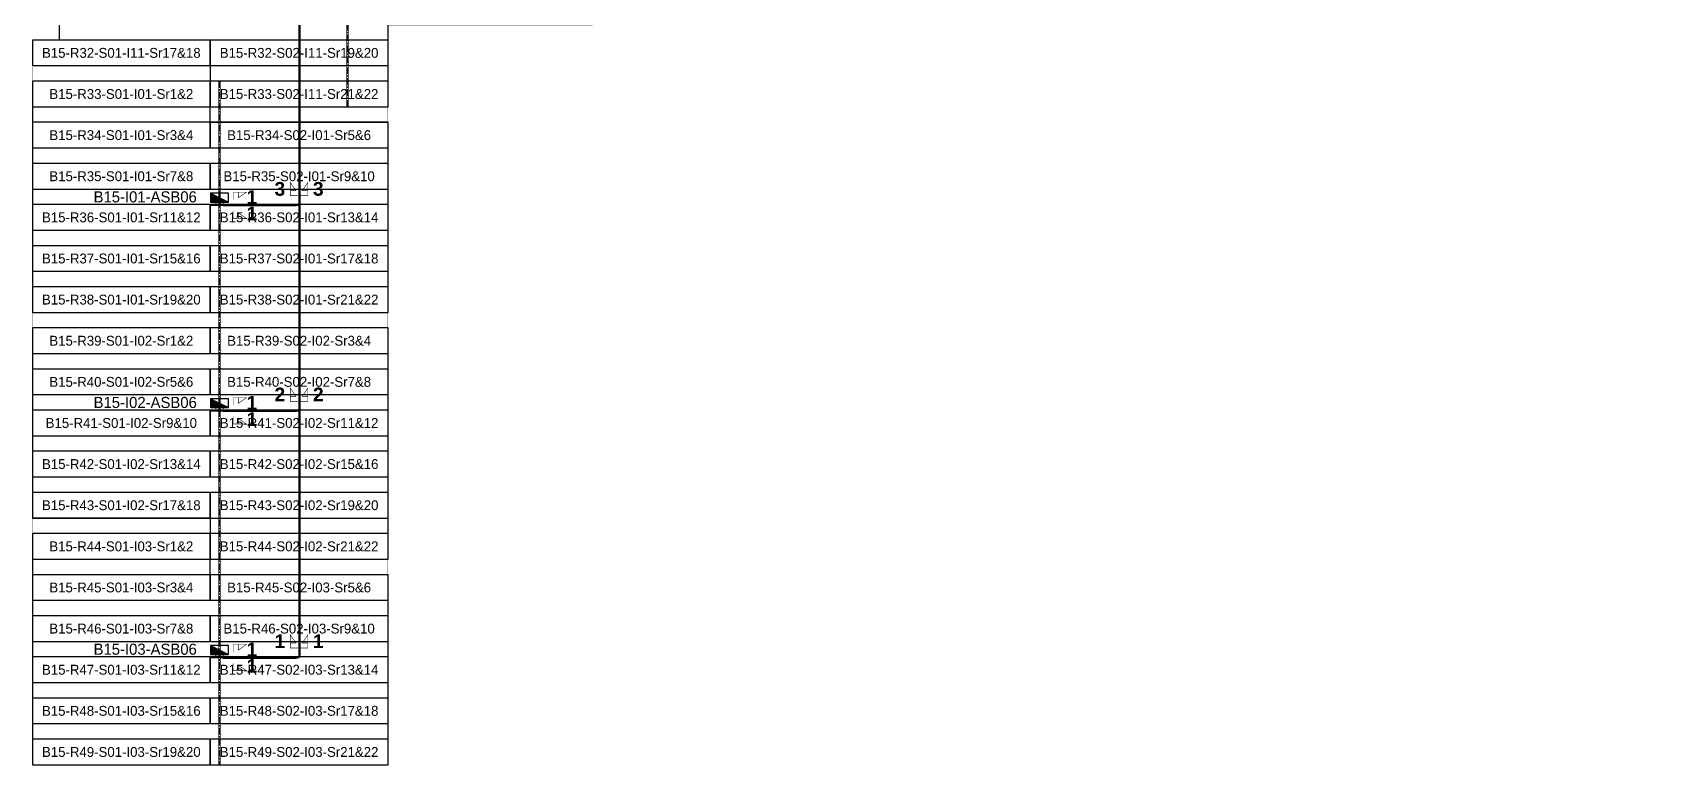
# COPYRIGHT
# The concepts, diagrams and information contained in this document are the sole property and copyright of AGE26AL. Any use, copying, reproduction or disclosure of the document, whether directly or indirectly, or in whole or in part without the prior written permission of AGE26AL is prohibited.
# Model space of a CAD drawing. Header units: metres. Extents: x 531263 to 531754, y 2674954 to 2675327.
# Drawn here: x 531263.4 to 531559.8, y 2674954.2 to 2675087.9 of the extents above; entities that cross this region are included whole.
import ezdxf
from ezdxf.enums import TextEntityAlignment as Align

# ---------------------------------------------------------------- set-up
doc = ezdxf.new("R2010")
doc.units = ezdxf.units.M
doc.header["$MEASUREMENT"] = 0
doc.linetypes.add('CENTER', pattern=[2, 1.25, -0.25, 0.25, -0.25])
doc.layers.add('Boundary-12.5 MW Block', color=6, linetype='Continuous', lineweight=9)
doc.layers.add('PILE', color=1, linetype='Continuous', lineweight=15)
for name, color, linetype in [('DC Trench BL-15', 114, 'Continuous'), ('E-Inverter Grouping', 2, 'Continuous'), ('Inverter Block-15', 7, 'Continuous'), ('LT Cable(AG) INV to LT Panel BL-15', 2, 'Continuous'), ('Messenger Wire Block-14 (Master Path)', 30, 'Continuous'), ('Messenger Wire Block-14 (MW Path)', 191, 'Continuous'), ('MMS Table Block-15', 8, 'Continuous'), ('Plan Line - DC', 40, 'Continuous'), ('Section Marking BL-15', 2, 'Continuous')]:
    doc.layers.add(name, color=color, linetype=linetype)
doc.styles.add('BoldTextStyle', font='arialbd.ttf')
doc.styles.get("Standard").update_dxf_attribs({"font": 'Adani Regular.ttf'})

# ---------------------------------------------------------------- blocks, each defined once
blk = doc.blocks.new('MMS Table (32.292 x 4.788)')
at = {"color": 0}
blk.add_lwpolyline([(0, -0.002), (0, 4.786), (32.292, 4.786), (32.292, -0.002)], close=True, dxfattribs=at)
at = {"color": 7}
blk.add_attdef('ID1', text='', height=1.8, dxfattribs=at).set_placement((16.146, 2.392), align=Align.MIDDLE_CENTER)
blk = doc.blocks.new('Inverter Block')
h = blk.add_hatch(color=0)
h.dxf.hatch_style = 1
h.paths.add_polyline_path([(-1.46, 2.27), (-1.46, 0.85), (1.46, 0.85)])
at = {"color": 0}
blk.add_lwpolyline([(1.46, 2.27), (-1.46, 2.27), (-1.46, 0.85), (1.46, 0.85)], close=True, dxfattribs=at)
blk.add_lwpolyline([(-1.46, 2.27), (1.46, 0.85)], dxfattribs=at)
at = {"layer": 'PILE'}
for centre in [(-0.61, 0.85), (0.61, 0.85)]:
    blk.add_circle(centre, 0.156, dxfattribs=at)
at = {"color": 7}
blk.add_attdef('ID', (-1.46, 3.01), '', height=1.8, dxfattribs=at)

msp = doc.modelspace()

# ---------------------------------------------------------------- linework, layer by layer
at = {"layer": 'Boundary-12.5 MW Block', "const_width": 0.05}
msp.add_lwpolyline([(531268.32, 2675326.58), (531754.1, 2675326.58), (531754.1, 2675089.29), (531328.1, 2675089.29), (531328.1, 2674954.29), (531263.42, 2674954.29), (531263.42, 2675086.58), (531268.32, 2675086.58)], close=True, dxfattribs=at)
at = {"layer": 'DC Trench BL-15', "color": 40, "const_width": 0.15}
msp.add_lwpolyline([(531320.92, 2675094.38, -0.414214), (531321.82, 2675095.28), (531333.69, 2675095.28, -0.414214), (531334.59, 2675094.38), (531334.59, 2675089.29), (531334.89, 2675089.29), (531334.89, 2675161.58), (531334.59, 2675161.58), (531334.59, 2675096.48, -0.414214), (531333.69, 2675095.58), (531321.52, 2675095.58, 0.414214), (531320.62, 2675094.68), (531320.62, 2675074.29), (531320.92, 2675074.29)], format="xyb", close=True, dxfattribs=at)
msp.add_lwpolyline([(531320.92, 2675094.38, -0.414214), (531321.82, 2675095.28), (531333.69, 2675095.28, -0.414214), (531334.59, 2675094.38), (531334.59, 2675089.29), (531334.89, 2675089.29), (531334.89, 2675161.58), (531334.59, 2675161.58), (531334.59, 2675096.48, -0.414214), (531333.69, 2675095.58), (531321.52, 2675095.58, 0.414214), (531320.62, 2675094.68), (531320.62, 2675074.29), (531320.92, 2675074.29)], format="xyb", close=True, dxfattribs=at)
msp.add_lwpolyline([(531297.59, 2675079.08), (531297.3, 2675079.08), (531297.3, 2674954.29), (531297.59, 2674954.29)], close=True, dxfattribs=at)
msp.add_lwpolyline([(531297.59, 2675079.08), (531297.3, 2675079.08), (531297.3, 2674954.29), (531297.59, 2674954.29)], close=True, dxfattribs=at)
at = {"layer": 'E-Inverter Grouping'}
for points in [[(531295.81, 2675081.79), (531263.42, 2675081.79), (531263.42, 2675086.58), (531268.32, 2675086.58), (531268.32, 2675101.58), (531300.71, 2675101.58), (531300.71, 2675109.08), (531365.39, 2675109.08), (531365.39, 2675089.29), (531328.1, 2675089.29), (531328.1, 2675074.29), (531295.81, 2675074.29)], [(531295.71, 2675071.57), (531328.1, 2675071.57), (531328.1, 2675036.79), (531263.42, 2675036.79), (531263.42, 2675079.07), (531295.71, 2675079.07)], [(531328.1, 2674991.79), (531295.81, 2674991.79), (531295.81, 2674999.29), (531263.42, 2674999.29), (531263.42, 2675034.07), (531328.1, 2675034.07)], [(531295.71, 2674989.07), (531328.1, 2674989.07), (531328.1, 2674954.29), (531263.42, 2674954.29), (531263.42, 2674996.57), (531295.71, 2674996.57)]]:
    msp.add_lwpolyline(points, close=True, dxfattribs=at)
at = {"layer": 'LT Cable(AG) INV to LT Panel BL-15'}
for points in [[(531486.73, 2675215.16), (531485.13, 2675215.16, -0.103741), (531484.77, 2675215.24), (531482.9, 2675216.06, 0.042157), (531482.75, 2675216.07), (531476.91, 2675216.07, 0.414465), (531476.01, 2675215.17), (531476.03, 2675192.73, 0.021432), (531476.04, 2675192.66), (531476.08, 2675192.16, -0.021647), (531476.08, 2675192.08), (531476.08, 2675094.68, -0.414214), (531475.18, 2675093.78), (531312.95, 2675093.78, 0.414214), (531312.05, 2675092.88), (531312.05, 2675057.18, -0.414214), (531311.15, 2675056.28), (531298.35, 2675056.28, -0.414214), (531297.45, 2675057.18), (531297.45, 2675057.69)], [(531486.73, 2675215.14), (531485.13, 2675215.14, -0.103804), (531484.77, 2675215.22), (531482.9, 2675216.04, 0.042157), (531482.75, 2675216.05), (531476.94, 2675216.05, 0.414465), (531476.04, 2675215.15), (531476.06, 2675192.73, 0.021432), (531476.06, 2675192.66), (531476.11, 2675192.16, -0.021647), (531476.11, 2675192.08), (531476.11, 2675094.65, -0.414214), (531475.21, 2675093.75), (531312.98, 2675093.75, 0.414214), (531312.08, 2675092.85), (531312.08, 2675019.65, -0.414214), (531311.18, 2675018.75), (531298.35, 2675018.75, -0.414214), (531297.45, 2675019.65), (531297.45, 2675020.19)], [(531486.73, 2675215.11), (531485.13, 2675215.11, -0.103866), (531484.77, 2675215.19), (531482.9, 2675216.01, 0.042157), (531482.75, 2675216.02), (531476.96, 2675216.02, 0.414465), (531476.06, 2675215.12), (531476.08, 2675192.74, 0.021432), (531476.09, 2675192.66), (531476.13, 2675192.16, -0.021647), (531476.13, 2675192.08), (531476.13, 2675094.63, -0.414214), (531475.23, 2675093.73), (531313, 2675093.73, 0.414214), (531312.1, 2675092.83), (531312.1, 2674974.63, -0.414214), (531311.2, 2674973.73), (531298.35, 2674973.73, -0.414214), (531297.45, 2674974.63), (531297.45, 2674975.19)]]:
    msp.add_lwpolyline(points, format="xyb", dxfattribs=at)
at = {"layer": 'Messenger Wire Block-14 (Master Path)'}
for points in [[(531311.95, 2674973.88), (531311.95, 2675093.88)], [(531295.81, 2675056.38), (531311.95, 2675056.38)], [(531295.81, 2675018.88), (531311.95, 2675018.88)], [(531295.81, 2674973.88), (531311.95, 2674973.88)]]:
    msp.add_lwpolyline(points, dxfattribs=at)
at = {"layer": 'Messenger Wire Block-14 (MW Path)', "const_width": 0.1}
for points in [[(531312.2, 2674973.88), (531312.2, 2675093.88)], [(531295.81, 2675056.38), (531311.95, 2675056.38)], [(531295.81, 2675018.88), (531311.95, 2675018.88)], [(531295.81, 2674973.88), (531311.95, 2674973.88)]]:
    msp.add_lwpolyline(points, dxfattribs=at)
at = {"layer": 'Plan Line - DC', "color": 6, "linetype": 'CENTER'}
for points in [[(531320.77, 2675074.29), (531320.77, 2675095.43)], [(531297.45, 2675079.08), (531297.45, 2674954.29)]]:
    msp.add_lwpolyline(points, dxfattribs=at)
at = {"layer": 'Section Marking BL-15', "color": 94, "lineweight": 35, "true_color": 0x00a500, "const_width": 0.1}
for points in [[(531299.95, 2675057.38), (531299.95, 2675058.77), (531302.35, 2675058.77), (531300.87, 2675057.76), (531300.87, 2675058.77)], [(531311.75, 2675058.13), (531310.36, 2675058.13), (531310.36, 2675060.53), (531311.37, 2675059.05), (531310.36, 2675059.05)], [(531312.15, 2675058.13), (531313.54, 2675058.13), (531313.54, 2675060.53), (531312.53, 2675059.05), (531313.54, 2675059.05)], [(531299.95, 2675055.38), (531299.95, 2675053.99), (531302.35, 2675053.99), (531300.87, 2675055), (531300.87, 2675053.99)], [(531311.75, 2675020.63), (531310.36, 2675020.63), (531310.36, 2675023.03), (531311.37, 2675021.55), (531310.36, 2675021.55)], [(531312.15, 2675020.63), (531313.54, 2675020.63), (531313.54, 2675023.03), (531312.53, 2675021.55), (531313.54, 2675021.55)], [(531299.95, 2675019.88), (531299.95, 2675021.27), (531302.35, 2675021.27), (531300.87, 2675020.26), (531300.87, 2675021.27)], [(531299.95, 2675017.88), (531299.95, 2675016.49), (531302.35, 2675016.49), (531300.87, 2675017.5), (531300.87, 2675016.49)], [(531311.75, 2674975.63), (531310.36, 2674975.63), (531310.36, 2674978.03), (531311.37, 2674976.55), (531310.36, 2674976.55)], [(531312.15, 2674975.63), (531313.54, 2674975.63), (531313.54, 2674978.03), (531312.53, 2674976.55), (531313.54, 2674976.55)], [(531299.95, 2674974.88), (531299.95, 2674976.27), (531302.35, 2674976.27), (531300.87, 2674975.26), (531300.87, 2674976.27)], [(531299.95, 2674972.88), (531299.95, 2674971.49), (531302.35, 2674971.49), (531300.87, 2674972.5), (531300.87, 2674971.49)]]:
    msp.add_lwpolyline(points, dxfattribs=at)

# ---------------------------------------------------------------- block references
at = {"layer": 'Inverter Block-15'}
ref = msp.add_blockref('Inverter Block', (531297.45, 2675056.02), dxfattribs=dict(at, xscale=1.124999999976148, yscale=1.124999999976148, zscale=1.124999999976148))
ref.add_attrib('ID', 'B15-I01-ASB06', (531274.51, 2675056.91), dxfattribs={"layer": '0', "color": 7, "height": 2.025})
ref = msp.add_blockref('Inverter Block', (531297.45, 2675018.52), dxfattribs=dict(at, xscale=1.124999999976148, yscale=1.124999999976148, zscale=1.124999999976148))
ref.add_attrib('ID', 'B15-I02-ASB06', (531274.51, 2675019.41), dxfattribs={"layer": '0', "color": 7, "height": 2.025})
ref = msp.add_blockref('Inverter Block', (531297.45, 2674973.52), dxfattribs=dict(at, xscale=1.124999999976148, yscale=1.124999999976148, zscale=1.124999999976148))
ref.add_attrib('ID', 'B15-I03-ASB06', (531274.51, 2674974.41), dxfattribs={"layer": '0', "color": 7, "height": 2.025})
at = {"layer": 'MMS Table Block-15'}
for p, values in [((531263.42, 2675081.79), {'ID1': 'B15-R32-S01-I11-Sr17&18'}), ((531295.81, 2675081.79), {'ID1': 'B15-R32-S02-I11-Sr19&20'}), ((531263.42, 2675074.29), {'ID1': 'B15-R33-S01-I01-Sr1&2'}), ((531295.81, 2675074.29), {'ID1': 'B15-R33-S02-I11-Sr21&22'}), ((531263.42, 2675066.79), {'ID1': 'B15-R34-S01-I01-Sr3&4'}), ((531295.81, 2675066.79), {'ID1': 'B15-R34-S02-I01-Sr5&6'}), ((531263.42, 2675059.29), {'ID1': 'B15-R35-S01-I01-Sr7&8'}), ((531295.81, 2675059.29), {'ID1': 'B15-R35-S02-I01-Sr9&10'}), ((531263.42, 2675051.79), {'ID1': 'B15-R36-S01-I01-Sr11&12'}), ((531295.81, 2675051.79), {'ID1': 'B15-R36-S02-I01-Sr13&14'}), ((531263.42, 2675044.29), {'ID1': 'B15-R37-S01-I01-Sr15&16'}), ((531295.81, 2675044.29), {'ID1': 'B15-R37-S02-I01-Sr17&18'}), ((531263.42, 2675036.79), {'ID1': 'B15-R38-S01-I01-Sr19&20'}), ((531295.81, 2675036.79), {'ID1': 'B15-R38-S02-I01-Sr21&22'}), ((531263.42, 2675029.29), {'ID1': 'B15-R39-S01-I02-Sr1&2'}), ((531295.81, 2675029.29), {'ID1': 'B15-R39-S02-I02-Sr3&4'}), ((531263.42, 2675021.79), {'ID1': 'B15-R40-S01-I02-Sr5&6'}), ((531295.81, 2675021.79), {'ID1': 'B15-R40-S02-I02-Sr7&8'}), ((531263.42, 2675014.29), {'ID1': 'B15-R41-S01-I02-Sr9&10'}), ((531295.81, 2675014.29), {'ID1': 'B15-R41-S02-I02-Sr11&12'}), ((531263.42, 2675006.79), {'ID1': 'B15-R42-S01-I02-Sr13&14'}), ((531295.81, 2675006.79), {'ID1': 'B15-R42-S02-I02-Sr15&16'}), ((531263.42, 2674999.29), {'ID1': 'B15-R43-S01-I02-Sr17&18'}), ((531295.81, 2674999.29), {'ID1': 'B15-R43-S02-I02-Sr19&20'}), ((531263.42, 2674991.79), {'ID1': 'B15-R44-S01-I03-Sr1&2'}), ((531295.81, 2674991.79), {'ID1': 'B15-R44-S02-I02-Sr21&22'}), ((531263.42, 2674984.29), {'ID1': 'B15-R45-S01-I03-Sr3&4'}), ((531295.81, 2674984.29), {'ID1': 'B15-R45-S02-I03-Sr5&6'}), ((531263.42, 2674976.79), {'ID1': 'B15-R46-S01-I03-Sr7&8'}), ((531295.81, 2674976.79), {'ID1': 'B15-R46-S02-I03-Sr9&10'}), ((531263.42, 2674969.29), {'ID1': 'B15-R47-S01-I03-Sr11&12'}), ((531295.81, 2674969.29), {'ID1': 'B15-R47-S02-I03-Sr13&14'}), ((531263.42, 2674961.79), {'ID1': 'B15-R48-S01-I03-Sr15&16'}), ((531295.81, 2674961.79), {'ID1': 'B15-R48-S02-I03-Sr17&18'}), ((531263.42, 2674954.29), {'ID1': 'B15-R49-S01-I03-Sr19&20'}), ((531295.81, 2674954.29), {'ID1': 'B15-R49-S02-I03-Sr21&22'})]:
    msp.add_blockref('MMS Table (32.292 x 4.788)', p, dxfattribs=at).add_auto_attribs(values)

# ---------------------------------------------------------------- texts
at = {"layer": 'Section Marking BL-15', "color": 94, "true_color": 0x00a500, "style": 'BoldTextStyle'}
for s, p in [('1', (531303.35, 2675057.88)), ('3', (531308.45, 2675059.38)), ('3', (531315.45, 2675059.38)), ('1', (531303.35, 2675054.88)), ('2', (531308.45, 2675021.88)), ('2', (531315.45, 2675021.88)), ('1', (531303.35, 2675020.38)), ('1', (531303.35, 2675017.38)), ('1', (531308.45, 2674976.88)), ('1', (531315.45, 2674976.88)), ('1', (531303.35, 2674975.38)), ('1', (531303.35, 2674972.38))]:
    msp.add_text(s, height=2.5, dxfattribs=at).set_placement(p, align=Align.MIDDLE_CENTER)

doc.saveas('drawing.dxf')
